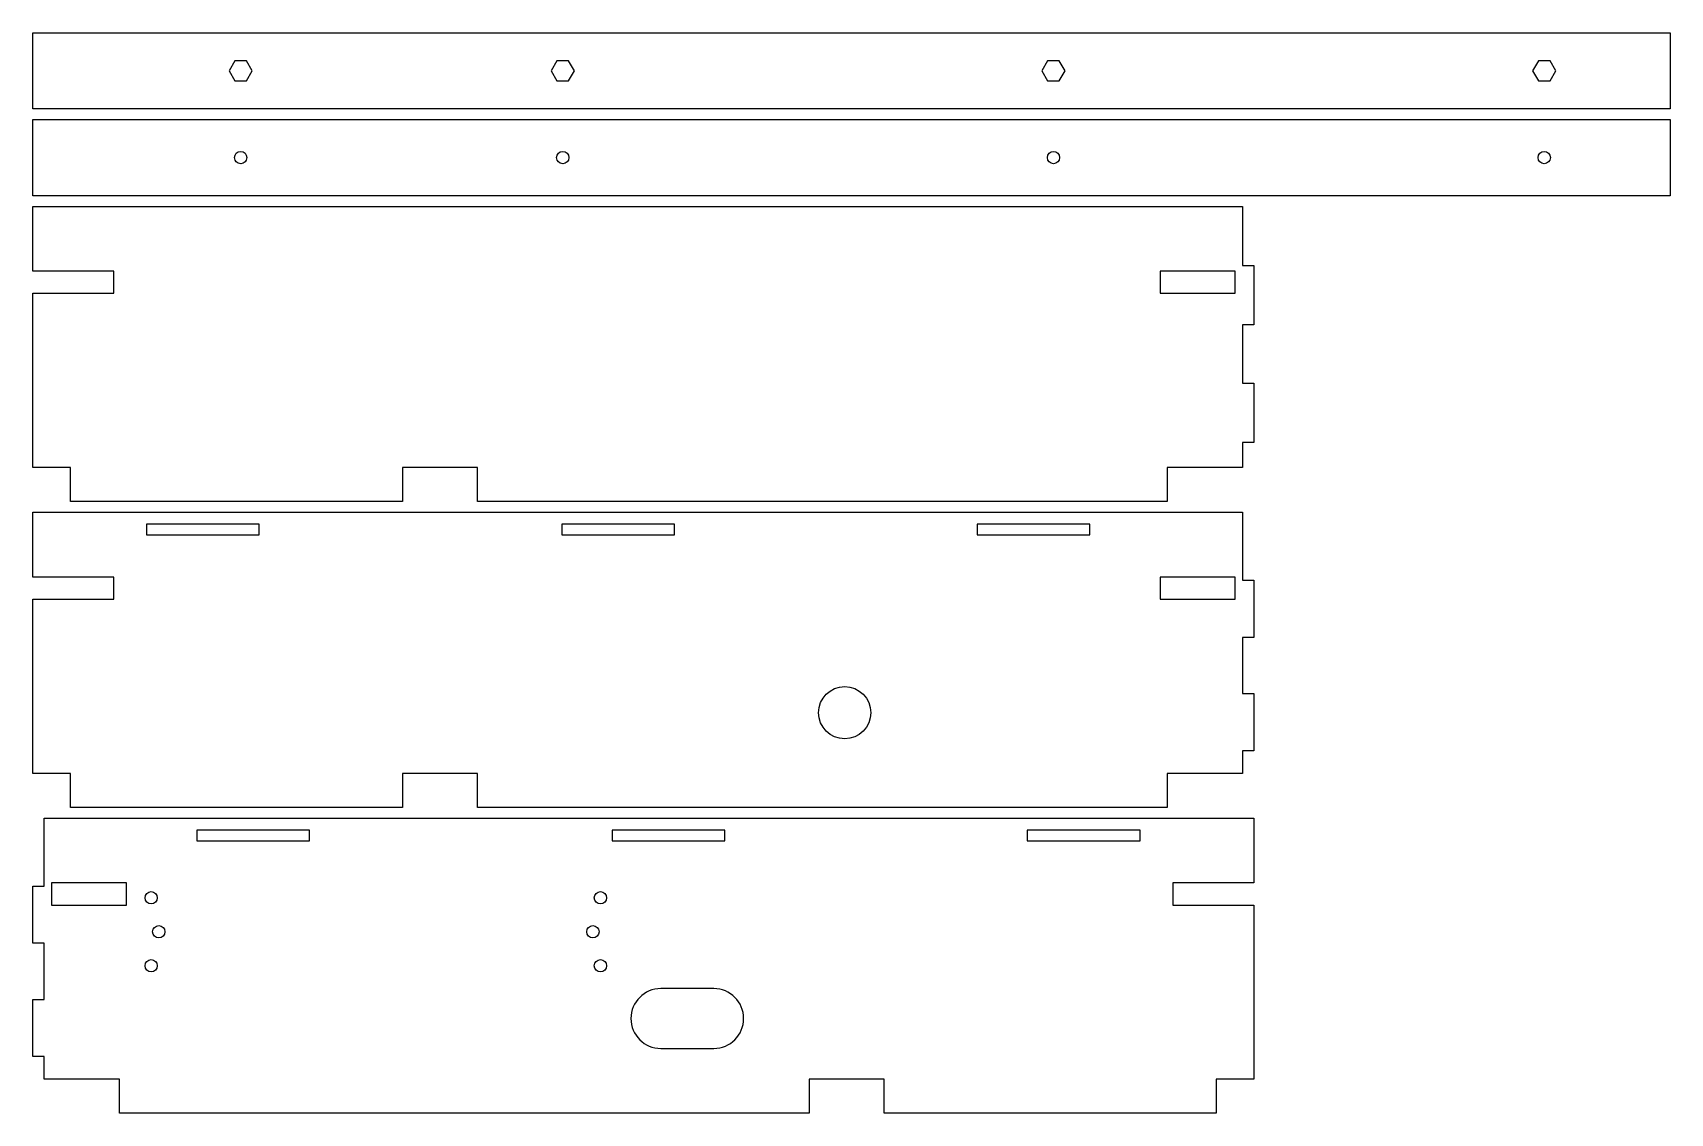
# Model space of a CAD drawing. Header units: millimetres. Extents: x 4 to 438, y 4 to 290.
import ezdxf

# ---------------------------------------------------------------- set-up
doc = ezdxf.new("R2010")
doc.units = ezdxf.units.MM
doc.layers.add('CUT', color=1, linetype='Continuous')

msp = doc.modelspace()

# ---------------------------------------------------------------- linework, layer by layer
at = {"layer": 'CUT'}
for points in [[(3.925, 269.925), (3.925, 290.075), (437.675, 290.075), (437.675, 269.925)], [(62.0888, 280), (60.5444, 282.675), (57.4556, 282.675), (55.9112, 280), (57.4556, 277.325), (60.5444, 277.325)], [(147.3888, 280), (145.8444, 282.675), (142.7556, 282.675), (141.2112, 280), (142.7556, 277.325), (145.8444, 277.325)], [(277.3888, 280), (275.8444, 282.675), (272.7556, 282.675), (271.2112, 280), (272.7556, 277.325), (275.8444, 277.325)], [(407.3888, 280), (405.8444, 282.675), (402.7556, 282.675), (401.2112, 280), (402.7556, 277.325), (405.8444, 277.325)], [(3.925, 246.925), (3.925, 267.075), (437.675, 267.075), (437.675, 246.925)], [(25.425, 226.925), (3.925, 226.925), (3.925, 244.075), (324.375, 244.075), (324.375, 228.475), (327.375, 228.475), (327.375, 212.725), (324.375, 212.725), (324.375, 197.275), (327.375, 197.275), (327.375, 181.525), (324.375, 181.525), (324.375, 174.925), (304.375, 174.925), (304.375, 165.925), (121.6917, 165.925), (121.6917, 174.925), (101.8417, 174.925), (101.8417, 165.925), (13.925, 165.925), (13.925, 174.925), (3.925, 174.925), (3.925, 221.075), (25.425, 221.075)], [(322.425, 221.075), (322.425, 226.925), (302.575, 226.925), (302.575, 221.075)], [(25.425, 140.075), (25.425, 145.925), (3.925, 145.925), (3.925, 163.075), (324.375, 163.075), (324.375, 145.075), (327.375, 145.075), (327.375, 129.925), (324.375, 129.925), (324.375, 115.075), (327.375, 115.075), (327.375, 99.925), (324.375, 99.925), (324.375, 93.925), (304.375, 93.925), (304.375, 84.925), (121.6917, 84.925), (121.6917, 93.925), (101.8417, 93.925), (101.8417, 84.925), (13.925, 84.925), (13.925, 93.925), (3.925, 93.925), (3.925, 140.075)], [(34.075, 157.075), (63.925, 157.075), (63.925, 159.925), (34.075, 159.925)], [(144.075, 159.925), (144.075, 157.075), (173.925, 157.075), (173.925, 159.925)], [(254.075, 159.925), (254.075, 157.075), (283.925, 157.075), (283.925, 159.925)], [(302.575, 140.075), (322.425, 140.075), (322.425, 145.925), (302.575, 145.925)], [(305.875, 64.925), (305.875, 59.075), (327.375, 59.075), (327.375, 12.925), (317.375, 12.925), (317.375, 3.925), (229.4583, 3.925), (229.4583, 12.925), (209.6083, 12.925), (209.6083, 3.925), (26.925, 3.925), (26.925, 12.925), (6.925, 12.925), (6.925, 18.925), (3.925, 18.925), (3.925, 34.075), (6.925, 34.075), (6.925, 48.925), (3.925, 48.925), (3.925, 64.075), (6.925, 64.075), (6.925, 82.075), (327.375, 82.075), (327.375, 64.925)], [(47.375, 76.075), (77.225, 76.075), (77.225, 78.925), (47.375, 78.925)], [(157.375, 78.925), (157.375, 76.075), (187.225, 76.075), (187.225, 78.925)], [(267.375, 78.925), (267.375, 76.075), (297.225, 76.075), (297.225, 78.925)], [(8.875, 59.075), (28.725, 59.075), (28.725, 64.925), (8.875, 64.925)]]:
    msp.add_lwpolyline(points, close=True, dxfattribs=at)
msp.add_lwpolyline([(184.3, 36.925), (170.3, 36.925, 1), (170.3, 21.075), (184.3, 21.075, 1)], format="xyb", close=True, dxfattribs=at)
for centre, radius in [((59, 257), 1.625), ((144.3, 257), 1.625), ((274.3, 257), 1.625), ((404.3, 257), 1.625), ((219, 110), 6.925), ((35.3, 61), 1.625), ((154.3, 61), 1.625), ((37.3, 52), 1.625), ((152.3, 52), 1.625), ((35.3, 43), 1.625), ((154.3, 43), 1.625)]:
    msp.add_circle(centre, radius, dxfattribs=at)

doc.saveas('drawing.dxf')
